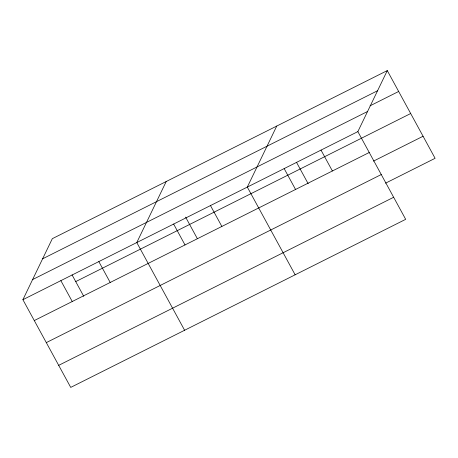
<?xml version="1.0" encoding="UTF-8"?>
<svg xmlns="http://www.w3.org/2000/svg" width="458" height="458" viewBox="0 0 458 458"><rect width="100%" height="100%" fill="white"/><g stroke="black" fill="none" stroke-linecap="round" stroke-linejoin="round"><path stroke-width="0.69" d="M387.279 70.595L357.858 131.618L405.679 219.33L70.721 387.405L22.9 299.692L52.321 238.67L387.279 70.595L435.1 158.308L385.55 183.171M166.208 181.528L136.787 242.545L184.608 330.258M276.741 126.064L247.32 187.082L295.141 274.794M42.611 258.81L377.569 90.736M370.07 105.815L398.66 91.468M32.61 279.557L367.568 111.483M22.9 299.692L357.858 131.618M75.725 281.601L410.683 113.527M34.281 320.566L369.24 152.491M373.522 161.113L423.072 136.249M46.304 342.618L381.262 174.544M58.693 365.347L393.651 197.272M321.012 150.104L332.394 170.977M296.475 162.252L308.182 183.732M284.166 168.596L295.547 189.463M210.474 205.568L221.855 226.441M185.605 217.103L197.312 238.584M173.634 224.059L185.009 244.933M98.825 261.592L110.201 282.466M72.055 274.863L83.762 296.343M60.862 280.645L72.244 301.513"/></g></svg>
